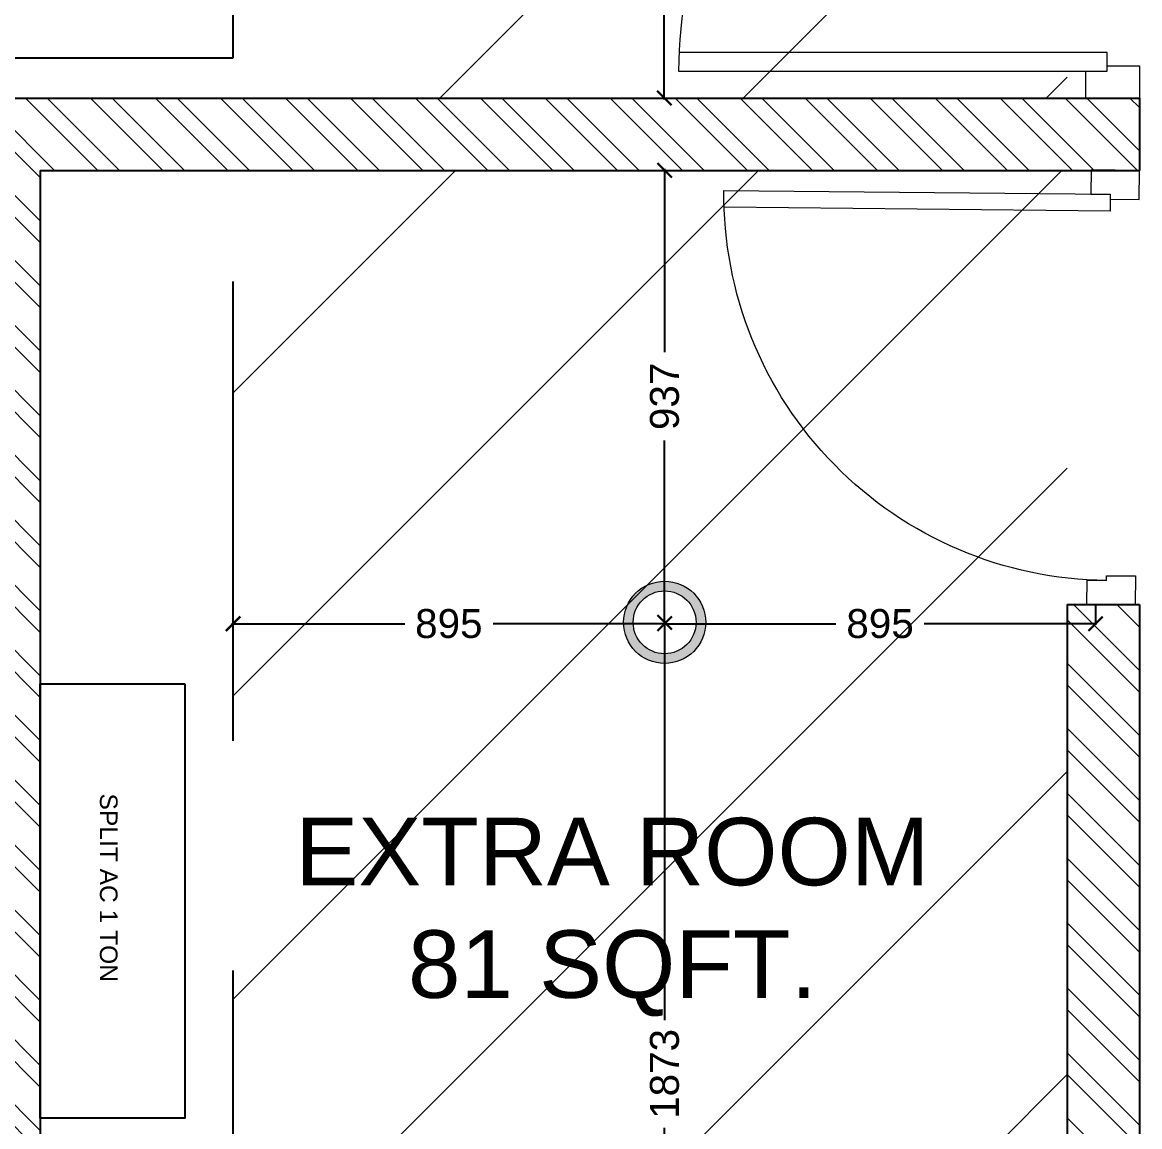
# Model space of a CAD drawing. Header units: millimetres. Extents: x 1464389 to 1998638, y -29162 to 256806.
# Drawn here: x 1714409 to 1716726, y 202981 to 205271 of the extents above; entities that cross this region are included whole.
import ezdxf

# ---------------------------------------------------------------- set-up
doc = ezdxf.new("R2010")
doc.units = ezdxf.units.MM
doc.header["$LTSCALE"] = 15
doc.header["$PDMODE"] = 35
doc.linetypes.add('HIDDEN', pattern=[9.525, 6.35, -3.175])
doc.layers.get('0').update_dxf_attribs({"lineweight": 5})
for name, color, linetype in [('COLUMN', 14, 'Continuous'), ('NEW WALL', 5, 'Continuous'), ('S-beamline-7', 8, 'HIDDEN'), ('S-pchat-9', 9, 'Continuous'), ('Text', 250, 'Continuous')]:
    doc.layers.add(name, color=color, linetype=linetype)
for name, color, linetype, lineweight in [('dimension', 1, 'Continuous', 25), ('DOOR', 124, 'Continuous', 9), ('ledge wall line', 252, 'Continuous', 13)]:
    doc.layers.add(name, color=color, linetype=linetype, lineweight=lineweight)
doc.styles.add('ARIAL', font='arial.ttf')
doc.dimstyles.new('SC-25', dxfattribs={"dimtxt": 60, "dimasz": 30, "dimexe": 0, "dimexo": 0, "dimgap": 25, "dimtad": 0, "dimdec": 0, "dimzin": 0, "dimdsep": 46, "dimtxsty": 'ARIAL', "dimblk": 'ARCHTICK', "dimcen": 0.09, "dimdle": 3, "dimclrd": 251, "dimclre": 251, "dimclrt": 1, "dimadec": 0, "dimazin": 0, "dimtfac": 1, "dimtdec": 0, "dimtofl": 0, "dimtmove": 0, "dimatfit": 2, "dimfxl": 100, "dimtolj": 1, "dimtzin": 0, "dimarcsym": 0})

# ---------------------------------------------------------------- blocks, each defined once
blk = doc.blocks.new('3rd floor beam')
at = {"layer": 'S-beamline-7', "color": 9, "ltscale": 10, "true_color": 0xc7c8ca}
for points in [[(2189315.3, 738187.3), (2189315.3, 751922.7)], [(2184470, 742460.8), (2189315.3, 742460.8), (2189315.3, 743060.8), (2184470, 743060.8)]]:
    blk.add_lwpolyline(points, dxfattribs=at)
blk = doc.blocks.new('D900')
for points in [[(0, 840), (0, 900), (100, 900), (100, 850), (60, 850), (60, 840)], [(0, 60), (0, 0), (100, 0), (100, 50), (60, 50), (60, 60)]]:
    blk.add_lwpolyline(points, close=True)
blk.add_lwpolyline([(60, 850, -0.414214), (860, 50), (60, 50), (60, 85), (859.2, 85)], format="xyb")
blk = doc.blocks.new('DOOR')
at = {"layer": 'DOOR', "xscale": -1.111111111111109, "yscale": 1.111111111111109, "zscale": 1.111111111111109}
blk.add_blockref('D900', (884112.1, -153820.1), dxfattribs=at)
at = {"layer": 'DOOR', "xscale": 1.001173196474355, "yscale": 1.001173196474355, "zscale": 1.001173196474355, "rotation": 179.4305568197881}
blk.add_blockref('D900', (884112.1, -153970.1), dxfattribs=at)
blk = doc.blocks.new('INTRNAL WALLS')
at = {"layer": 'ledge wall line'}
h = blk.add_hatch(dxfattribs=at)
h.set_pattern_fill('ANSI32', color=256, scale=10, angle=90)
h.paths.add_polyline_path([(881832.9, -153970.1), (884112.1, -153970.1), (884112.1, -153820.1), (881682.9, -153820.1), (881682.9, -157110.1), (881832.9, -157110.1)])
h.paths.add_polyline_path([(882311.7, -149582.3), (883965, -149582.3), (883964.8, -149432.3), (881861.7, -149432.3), (881861.7, -147926.9), (881711.7, -147926.9), (881711.7, -149582.3), (882161.7, -149582.3), (882161.7, -152470.1), (881711.7, -152470.1), (881711.7, -152620.1), (883962.1, -152620.1), (883962.1, -152820.1), (884112.1, -152820.1), (884112.1, -152470.1), (882311.7, -152470.1)])
h.paths.add_polyline_path([(880482.9, -151120.1), (875066.9, -151120.1), (875066.9, -151270.1), (876949.9, -151270.1), (876949.9, -152620.1), (877891.2, -152620.1), (877891.2, -152470.1), (877099.9, -152470.1), (877099.9, -151270.1), (878641.4, -151270.1), (878641.4, -152620.1), (878787.5, -152620.1), (878787.5, -151270.1), (878932.9, -151270.1), (880332.9, -151270.1), (880332.9, -152470.1), (879537.7, -152470.1), (879537.7, -152620.1), (880332.9, -152620.1), (880332.9, -152910.7), (880482.9, -152910.7)])
h.paths.add_polyline_path([(880482.9, -148960.9), (880482.9, -147926.9), (880332.9, -147926.9), (880332.9, -148960.9), (874916.9, -148960.9), (874916.9, -149110.9), (880332.9, -149110.9), (880332.9, -150220.1), (880482.9, -150220.1)])
h.paths.add_polyline_path([(880482.9, -146876.9), (877312.6, -146876.9), (877312.6, -144170.9), (880332.9, -144645.5), (880332.9, -145976.9), (880482.9, -145976.9), (880482.9, -144517.2), (876790.9, -143937), (876790.9, -143774.9), (876640.9, -143774.9), (876640.9, -144065.3), (877162.6, -144147.3), (877162.6, -146876.9), (875066.9, -146876.9), (875066.9, -147026.9), (880482.9, -147026.9)])
h.paths.add_polyline_path([(884112.1, -145078.1), (881711.7, -144708.4), (881711.7, -145076.9), (881861.7, -145076.9), (881861.7, -144883.2), (883962.1, -145206.8), (883962.1, -146876.9), (881711.7, -146876.9), (881711.7, -147026.9), (883962.1, -147026.9), (883967.2, -151569.4), (884117.2, -151569.4)])
h.paths.add_polyline_path([(886926.9, -144297.6), (886776.9, -144274.5), (886776.9, -148282.3), (884114.6, -148282.3), (884114.7, -148432.3), (886926.9, -148432.3)])
h.paths.add_polyline_path([(889910.9, -149432.3), (889910.9, -144757.5), (889760.9, -144734.2), (889760.9, -149432.3), (886221.1, -149432.3), (886221.1, -149582.3), (889760.9, -149582.3), (889760.9, -155900.1), (889910.9, -155900.1)])
h.paths.add_polyline_path([(881637.9, -158065.1), (881682.9, -158065.1), (881682.9, -157965.1), (881537.9, -157965.1), (881537.9, -159250.4), (881637.9, -159250.4)])
h.paths.add_polyline_path([(882036.8, -160000.4), (881537.9, -160000.4), (881537.9, -160100.4), (882036.8, -160100.4)])
h.paths.add_polyline_path([(884112.1, -154870.1), (883962.1, -154870.1), (883962.1, -157860.1), (884112.1, -157860.1)])
h.paths.add_polyline_path([(880782.9, -155840), (880482.9, -155840), (880482.9, -153810.7), (878182.9, -153810.7), (878182.9, -153970.1), (880332.9, -153970.1), (880332.9, -155840), (878332.9, -155840), (878332.9, -154720.1), (878182.9, -154720.1), (878182.9, -155840), (877312.6, -155840), (877162.6, -155840), (877162.6, -157110.2), (877312.6, -157110.2), (877312.6, -155990), (880783, -155987.3)])
h.paths.add_polyline_path([(876412.6, -155840), (875066.9, -155840), (875066.9, -155990), (876412.6, -155990)])
h.paths.add_polyline_path([(876862.6, -157860), (875066.9, -157860), (875066.9, -158010), (876862.6, -158010)])
h.paths.add_polyline_path([(876791.2, -142736.2), (876640.9, -142713.9), (876640.9, -142875.9), (876791.2, -142875.9)])
h.paths.add_polyline_path([(884112.1, -143864.2), (883962.1, -143840.9), (883962.1, -144155.2), (884112.1, -144155.2)])
at = {"layer": 'NEW WALL'}
for p, q in [((881682.9, -153820.1), (884112.1, -153820.1)), ((884112.1, -153820.1), (884112.1, -153970.1)), ((881832.9, -153970.1), (881832.9, -157110.1)), ((881832.9, -153970.1), (884112.1, -153970.1)), ((883962.1, -154870.1), (883962.1, -157860.1)), ((883962.1, -154870.1), (884112.1, -154870.1)), ((884112.1, -154870.1), (884112.1, -157860.1))]:
    blk.add_line(p, q, dxfattribs=at)
blk = doc.blocks.new('Hanging light')
h = blk.add_hatch(color=30)
h.dxf.hatch_style = 1
h.set_gradient(color1=(242, 103, 34), color2=(255, 255, 0), name='CYLINDER')
h.paths.add_polyline_path([(163326.4, 34665.3, 1), (163155.9, 34665.3, 1)])
h.paths.add_polyline_path([(163175.9, 34665.3, -1), (163306.4, 34665.3, -1)], flags=16)
at = {"color": 3}
for radius in [85.2, 65.2]:
    blk.add_circle((163241.2, 34665.3), radius, dxfattribs=at)
blk = doc.blocks.new('_ArchTick')
at = {"color": 0, "linetype": 'ByBlock', "const_width": 0.15}
blk.add_lwpolyline([(-0.5, -0.5), (0.5, 0.5)], dxfattribs=at)
blk = doc.blocks.new('*D1169')
at = {"color": 251, "lineweight": -2, "ltscale": 0.25, "transparency": 16777216}
for p, q in [((1715740.4, 205716.9), (1715740.4, 205505.3)), ((1715740.4, 205713.9), (1715740.4, 205713.9)), ((1715740.4, 205110.9), (1715740.4, 205322.6)), ((1715540.4, 205113.9), (1715740.4, 205113.9))]:
    blk.add_line(p, q, dxfattribs=at)
at = {"layer": 'Defpoints', "color": 0, "ltscale": 0.25, "transparency": 16777216}
for p in [(1715740.4, 205713.9), (1715540.4, 205113.9), (1715740.4, 205113.9)]:
    blk.add_point(p, dxfattribs=at)
at = {"color": 251, "lineweight": -2, "ltscale": 0.25, "transparency": 16777216, "xscale": 30, "yscale": 30, "zscale": 30}
for p, rotation in [((1715740.4, 205713.9), 90), ((1715740.4, 205113.9), 270)]:
    blk.add_blockref('_ArchTick', p, dxfattribs=dict(at, rotation=rotation))
at = {"color": 1, "ltscale": 0.25, "transparency": 16777216, "insert": (1715740.4, 205413.9), "char_height": 60, "attachment_point": 5, "rotation": 90, "style": 'ARIAL'}
blk.add_mtext('\\A1;600', dxfattribs=at)
blk = doc.blocks.new('*D939')
at = {"layer": 'Defpoints', "color": 0, "ltscale": 0.25, "transparency": 16777216}
for p in [(1715741, 204026.9), (1715741, 204026.9), (1715741, 202153.9)]:
    blk.add_point(p, dxfattribs=at)
at = {"layer": 'dimension', "color": 251, "lineweight": -2, "ltscale": 0.25, "transparency": 16777216}
for p, q in [((1715741, 204029.9), (1715741, 203202.1)), ((1715741, 204026.9), (1715741, 204026.9)), ((1715741, 202150.9), (1715741, 202978.6)), ((1715741, 202153.9), (1715741, 202153.9))]:
    blk.add_line(p, q, dxfattribs=at)
at = {"layer": 'dimension', "color": 251, "lineweight": -2, "ltscale": 0.25, "transparency": 16777216, "xscale": 30, "yscale": 30, "zscale": 30}
for p, rotation in [((1715741, 204026.9), 90), ((1715741, 202153.9), 270)]:
    blk.add_blockref('_ArchTick', p, dxfattribs=dict(at, rotation=rotation))
at = {"layer": 'dimension', "color": 1, "ltscale": 0.25, "transparency": 16777216, "insert": (1715741, 203090.4), "char_height": 60, "attachment_point": 5, "rotation": 90, "style": 'ARIAL'}
blk.add_mtext('\\A1;1873', dxfattribs=at)
blk = doc.blocks.new('*D940')
at = {"layer": 'Defpoints', "color": 0, "ltscale": 0.25, "transparency": 16777216}
for p in [(1715740.4, 204963.9), (1715741, 204963.9), (1715741, 204026.9)]:
    blk.add_point(p, dxfattribs=at)
at = {"layer": 'dimension', "color": 251, "lineweight": -2, "ltscale": 0.25, "transparency": 16777216}
for p, q in [((1715740.4, 204963.9), (1715741, 204963.9)), ((1715741, 204966.9), (1715741, 204586.7)), ((1715741, 204023.9), (1715741, 204404.1)), ((1715741, 204026.9), (1715741, 204026.9))]:
    blk.add_line(p, q, dxfattribs=at)
at = {"layer": 'dimension', "color": 251, "lineweight": -2, "ltscale": 0.25, "transparency": 16777216, "xscale": 30, "yscale": 30, "zscale": 30}
for p, rotation in [((1715741, 204963.9), 90), ((1715741, 204026.9), 270)]:
    blk.add_blockref('_ArchTick', p, dxfattribs=dict(at, rotation=rotation))
at = {"layer": 'dimension', "color": 1, "ltscale": 0.25, "transparency": 16777216, "insert": (1715741, 204495.4), "char_height": 60, "attachment_point": 5, "rotation": 90, "style": 'ARIAL'}
blk.add_mtext('\\A1;937', dxfattribs=at)
blk = doc.blocks.new('*D941')
at = {"layer": 'Defpoints', "color": 0, "ltscale": 0.25, "transparency": 16777216}
for p in [(1716634.5, 204063.9), (1715741, 204023.9), (1716634.5, 204023.9)]:
    blk.add_point(p, dxfattribs=at)
at = {"layer": 'dimension', "color": 251, "lineweight": -2, "ltscale": 0.25, "transparency": 16777216}
for p, q in [((1716634.5, 204063.9), (1716634.5, 204023.9)), ((1715738, 204023.9), (1716096.2, 204023.9)), ((1716637.5, 204023.9), (1716279.3, 204023.9))]:
    blk.add_line(p, q, dxfattribs=at)
at = {"layer": 'dimension', "color": 251, "lineweight": -2, "ltscale": 0.25, "transparency": 16777216, "xscale": 30, "yscale": 30, "zscale": 30, "rotation": 180}
blk.add_blockref('_ArchTick', (1715741, 204023.9), dxfattribs=at)
at = {"layer": 'dimension', "color": 251, "lineweight": -2, "ltscale": 0.25, "transparency": 16777216, "xscale": 30, "yscale": 30, "zscale": 30}
blk.add_blockref('_ArchTick', (1716634.5, 204023.9), dxfattribs=at)
at = {"layer": 'dimension', "color": 1, "ltscale": 0.25, "transparency": 16777216, "insert": (1716187.7, 204023.9), "char_height": 60, "attachment_point": 5, "style": 'ARIAL'}
blk.add_mtext('\\A1;895', dxfattribs=at)
blk = doc.blocks.new('*D942')
at = {"layer": 'Defpoints', "color": 0, "ltscale": 0.25, "transparency": 16777216}
for p in [(1714846.3, 204026.9), (1714846.3, 204023.9), (1715741, 204026.9)]:
    blk.add_point(p, dxfattribs=at)
at = {"layer": 'dimension', "color": 251, "lineweight": -2, "ltscale": 0.25, "transparency": 16777216}
for p, q in [((1714843.3, 204023.9), (1715202.1, 204023.9)), ((1714846.3, 204026.9), (1714846.3, 204023.9)), ((1715744, 204023.9), (1715385.2, 204023.9)), ((1715741, 204026.9), (1715741, 204023.9))]:
    blk.add_line(p, q, dxfattribs=at)
at = {"layer": 'dimension', "color": 251, "lineweight": -2, "ltscale": 0.25, "transparency": 16777216, "xscale": 30, "yscale": 30, "zscale": 30, "rotation": 180}
blk.add_blockref('_ArchTick', (1714846.3, 204023.9), dxfattribs=at)
at = {"layer": 'dimension', "color": 251, "lineweight": -2, "ltscale": 0.25, "transparency": 16777216, "xscale": 30, "yscale": 30, "zscale": 30}
blk.add_blockref('_ArchTick', (1715741, 204023.9), dxfattribs=at)
at = {"layer": 'dimension', "color": 1, "ltscale": 0.25, "transparency": 16777216, "insert": (1715293.6, 204023.9), "char_height": 60, "attachment_point": 5, "style": 'ARIAL'}
blk.add_mtext('\\A1;895', dxfattribs=at)
blk = doc.blocks.new('AC')
at = {"layer": 'S-pchat-9', "ltscale": 0.25}
blk.add_lwpolyline([(1396520.3, -98989.3), (1397420.3, -98989.3), (1397420.3, -99289.3), (1396520.3, -99289.3)], close=True, dxfattribs=at)
at = {"layer": 'S-pchat-9', "ltscale": 0.25, "insert": (1397138.2, -99129), "char_height": 36.48, "width": 2655.202, "attachment_point": 3, "style": 'ARIAL'}
blk.add_mtext('SPLIT AC 1 TON', dxfattribs=at)

msp = doc.modelspace()

# ---------------------------------------------------------------- hatches: boundary and pattern name
at = {"true_color": 0x636466}
h = msp.add_hatch(dxfattribs=at)
h.set_pattern_fill('ANSI31', color=251, scale=140)
h.set_pattern_definition([(45, (882263.97, 177990.95), (-314.30896, 314.30896), [])])
h.paths.add_polyline_path([(1716575.5, 206313.9), (1714846.3, 206313.9), (1714846.3, 205113.9), (1716575.5, 205113.9)])
h = msp.add_hatch(dxfattribs=at)
h.set_pattern_fill('ANSI31', color=251, scale=140)
h.set_pattern_definition([(45, (845976.2, -70323.26), (-314.30896, 314.30896), [])])
h.paths.add_polyline_path([(1716575.5, 204963.9), (1714846.3, 204963.9), (1714846.3, 201218), (1716575.5, 201218)])

# ---------------------------------------------------------------- block references
for name, p in [('INTRNAL WALLS', (832613.4, 358934)), ('DOOR', (832613.4, 358934)), ('Hanging light', (1552499.8, 169361.5))]:
    msp.add_blockref(name, p)
at = {"layer": 'COLUMN', "color": 240, "true_color": 0xed1f24}
msp.add_blockref('3rd floor beam', (-474469, -537263.5), dxfattribs=at)
at = {"layer": 'S-pchat-9', "rotation": 270}
msp.add_blockref('AC', (1813735.6, 1600419.3), dxfattribs=at)

# ---------------------------------------------------------------- texts
at = {"layer": 'Text', "ltscale": 0.25, "insert": (1714788, 202976.3), "char_height": 140, "attachment_point": 7, "style": 'ARIAL'}
msp.add_mtext_dynamic_manual_height_columns('\\pxqc,t5;EXTRA ROOM\\P81 SQFT.\\P\\pq*;  ', width=1689.485, gutter_width=250, heights=[0], dxfattribs=at)

# ---------------------------------------------------------------- dimensions: what is measured, and where the dimension line sits
at = {"ltscale": 0.25}
dim = msp.add_linear_dim(base=(1715740.4, 205113.9), p1=(1715740.4, 205713.9), p2=(1715540.4, 205113.9), angle=90, dimstyle='SC-25', dxfattribs=at)
dim.commit()
dim.dimension.update_dxf_attribs({"geometry": '*D1169', "text_midpoint": (1715740.4, 205413.9)})
at = {"layer": 'dimension', "ltscale": 0.25}
for base, p1, p2, picture, middle in [((1715741, 204963.9), (1715741, 204026.9), (1715740.4, 204963.9), '*D940', (1715741, 204495.4)), ((1715741, 204026.9), (1715741, 202153.9), (1715741, 204026.9), '*D939', (1715741, 203090.4))]:
    dim = msp.add_linear_dim(base=base, p1=p1, p2=p2, angle=90, dimstyle='SC-25', dxfattribs=at)
    dim.commit()
    dim.dimension.update_dxf_attribs({"geometry": picture, "text_midpoint": middle})
dim = msp.add_linear_dim(base=(1714846.3, 204023.9), p1=(1715741, 204026.9), p2=(1714846.3, 204026.9), dimstyle='SC-25', dxfattribs=at)
dim.commit()
dim.dimension.update_dxf_attribs({"geometry": '*D942', "text_midpoint": (1715293.6, 204023.9)})
dim = msp.add_linear_dim(base=(1716634.5, 204023.9), p1=(1715741, 204023.9), p2=(1716634.5, 204063.9), text='895', dimstyle='SC-25', dxfattribs=at)
dim.commit()
dim.dimension.update_dxf_attribs({"geometry": '*D941', "text_midpoint": (1716187.7, 204023.9)})

doc.saveas('drawing.dxf')
